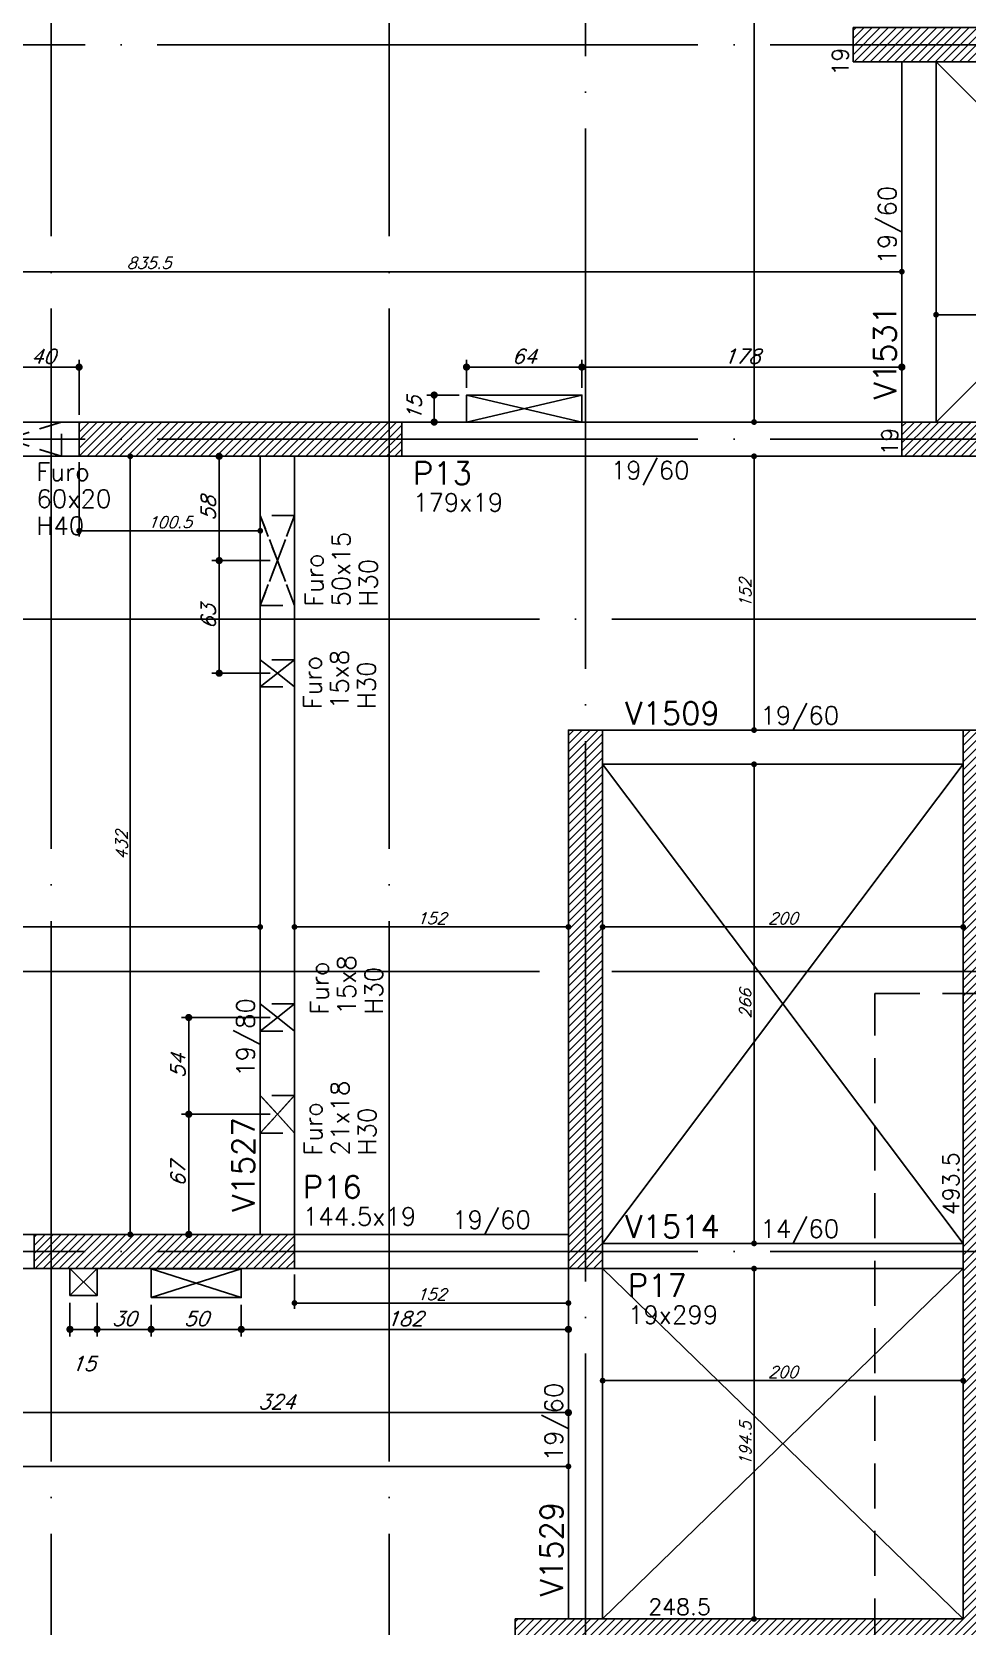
# Model space of a CAD drawing. Header units: millimetres. Extents: x -2368 to 4502, y -1988 to 2217.
# Drawn here: x -517 to 2, y -4 to 881 of the extents above; entities that cross this region are included whole.
import ezdxf
from ezdxf.enums import TextEntityAlignment as Align

# ---------------------------------------------------------------- set-up
doc = ezdxf.new("R2010")
doc.units = ezdxf.units.MM
doc.header["$LTSCALE"] = 50
for name, pattern in [('DASHED', [0.75, 0.5, -0.25]), ('EIXO', [6.8, 6, -0.4, 0, -0.4]), ('HIDDEN', [0.375, 0.25, -0.125])]:
    doc.linetypes.add(name, pattern=pattern)
for name, color, linetype in [('F-AUX-RED', 1, 'Continuous'), ('F-COTAS', 106, 'Continuous'), ('F-COTAS-FUROS', 50, 'Continuous'), ('F-COTAS-FUROS VIGA', 50, 'Continuous'), ('F-EIXO', 12, 'EIXO'), ('F-FURO-PAREDE', 2, 'HIDDEN'), ('F-FURO-PAREDE-TEXTOS', 2, 'Continuous'), ('F-PILARES-DIM', 172, 'Continuous'), ('F-PILARES-HACH', 174, 'Continuous'), ('F-PILARES-NOME', 170, 'Continuous'), ('F-PILARES-S', 170, 'Continuous'), ('F-TEXTO', 6, 'Continuous'), ('F-VIGAS', 3, 'Continuous'), ('F-VIGAS-DIM', 2, 'Continuous'), ('F-VIGAS-NOME', 4, 'Continuous'), ('F-VÃO', 1, 'Continuous')]:
    doc.layers.add(name, color=color, linetype=linetype)
doc.styles.add('CP-TEXT-INCL', font='romans.shx', dxfattribs={"oblique": 20})
doc.styles.add('MCP', font='romans.shx')
doc.styles.add('ROMANS', font='romans.shx')
doc.dimstyles.new('CP-COTAS-50', dxfattribs={"dimscale": 0.64, "dimtxt": 10, "dimasz": 5, "dimexe": 5, "dimexo": 5, "dimgap": 2.5, "dimtad": 1, "dimdec": 1, "dimdsep": 46, "dimtxsty": 'CP-TEXT-INCL', "dimblk1": 'DOT', "dimblk2": 'DOT', "dimsah": 1, "dimcen": 9, "dimclrd": 256, "dimclre": 256, "dimclrt": 256, "dimadec": 0, "dimazin": 0, "dimtfac": 1, "dimtdec": 1, "dimtmove": 2, "dimatfit": 3, "dimldrblk": 'DOT', "dimfxl": 0, "dimtolj": 1, "dimarcsym": 0})
doc.dimstyles.new('CP-COTAS-50-FUROS', dxfattribs={"dimscale": 0.8, "dimtxt": 10, "dimasz": 5, "dimexe": 5, "dimexo": 5, "dimgap": 2.5, "dimtad": 1, "dimdec": 0, "dimdsep": 46, "dimtxsty": 'CP-TEXT-INCL', "dimblk1": 'DOT', "dimblk2": 'DOT', "dimsah": 1, "dimcen": 9, "dimclrd": 256, "dimclre": 256, "dimclrt": 256, "dimadec": 0, "dimazin": 0, "dimtfac": 1, "dimtdec": 0, "dimtmove": 2, "dimatfit": 3, "dimldrblk": 'DOT', "dimfxl": 0, "dimtolj": 1, "dimarcsym": 0})

# ---------------------------------------------------------------- blocks, each defined once
blk = doc.blocks.new('*U13')
at = {"layer": 'F-EIXO'}
blk.add_line((0, 0), (4857.5, 0), dxfattribs=at)
at = {"layer": 'F-TEXTO', "style": 'ROMANS'}
blk.add_attdef('EIXO', text='', height=17.5, dxfattribs=at).set_placement((-28.21, 0), align=Align.MIDDLE_CENTER)
blk = doc.blocks.new('*U14')
at = {"layer": 'F-EIXO'}
blk.add_line((0, 0), (4945.5, 0), dxfattribs=at)
at = {"layer": 'F-TEXTO', "style": 'ROMANS'}
blk.add_attdef('EIXO', text='', height=17.5, dxfattribs=at).set_placement((-28.21, 0), align=Align.MIDDLE_CENTER)
blk = doc.blocks.new('*U172')
at = {"layer": 'F-EIXO'}
blk.add_line((0, 0), (0, -2778.75), dxfattribs=at)
at = {"layer": 'F-TEXTO', "style": 'ROMANS'}
blk.add_attdef('EIXO', text='', height=17.5, rotation=360, dxfattribs=at).set_placement((0, 28.21), align=Align.MIDDLE_CENTER)
blk = doc.blocks.new('*U173')
at = {"layer": 'F-EIXO'}
blk.add_line((0, 0), (0, -2878.75), dxfattribs=at)
at = {"layer": 'F-TEXTO', "style": 'ROMANS'}
blk.add_attdef('EIXO', text='', height=17.5, rotation=360, dxfattribs=at).set_placement((0, 28.21), align=Align.MIDDLE_CENTER)
blk = doc.blocks.new('_DOT')
at = {"color": 0, "linetype": 'ByBlock'}
blk.add_line((-0.5, 0), (-1, 0), dxfattribs=at)
at = {"color": 0, "linetype": 'ByBlock', "const_width": 0.5}
blk.add_lwpolyline([(-0.25, 0, 1), (0.25, 0, 1)], format="xyb", close=True, dxfattribs=at)
blk = doc.blocks.new('*D82')
at = {"layer": 'DEFPOINTS', "color": 0, "transparency": 16777216}
for p in [(-1063, 84.69), (-219, 84.69), (-219, 84.69)]:
    blk.add_point(p, dxfattribs=at)
at = {"layer": 'F-COTAS', "lineweight": -2, "transparency": 16777216}
blk.add_line((-1059.8, 84.69), (-222.2, 84.69), dxfattribs=at)
at = {"layer": 'F-COTAS', "lineweight": -2, "transparency": 16777216, "xscale": 3.2, "yscale": 3.2, "zscale": 3.2, "rotation": 180}
blk.add_blockref('_DOT', (-1063, 84.69), dxfattribs=at)
at = {"layer": 'F-COTAS', "lineweight": -2, "transparency": 16777216, "xscale": 3.2, "yscale": 3.2, "zscale": 3.2}
blk.add_blockref('_DOT', (-219, 84.69), dxfattribs=at)
at = {"layer": 'F-COTAS', "transparency": 16777216, "insert": (-641, 89.49), "char_height": 6.4, "attachment_point": 5, "style": 'CP-TEXT-INCL'}
blk.add_mtext('\\A1;844', dxfattribs=at)
blk = doc.blocks.new('*D83')
at = {"layer": 'DEFPOINTS', "color": 0, "transparency": 16777216}
for p in [(-200, 132.32), (0, 132.32), (0, 132.32)]:
    blk.add_point(p, dxfattribs=at)
at = {"layer": 'F-COTAS', "lineweight": -2, "transparency": 16777216}
blk.add_line((-196.8, 132.32), (-3.2, 132.32), dxfattribs=at)
at = {"layer": 'F-COTAS', "lineweight": -2, "transparency": 16777216, "xscale": 3.2, "yscale": 3.2, "zscale": 3.2, "rotation": 180}
blk.add_blockref('_DOT', (-200, 132.32), dxfattribs=at)
at = {"layer": 'F-COTAS', "lineweight": -2, "transparency": 16777216, "xscale": 3.2, "yscale": 3.2, "zscale": 3.2}
blk.add_blockref('_DOT', (0, 132.32), dxfattribs=at)
at = {"layer": 'F-COTAS', "transparency": 16777216, "insert": (-100, 137.12), "char_height": 6.4, "attachment_point": 5, "style": 'CP-TEXT-INCL'}
blk.add_mtext('\\A1;200', dxfattribs=at)
blk = doc.blocks.new('*D91')
at = {"layer": 'DEFPOINTS', "color": 0, "transparency": 16777216}
for p in [(-830.5, 384.19), (-390, 384.19), (-390, 384.19)]:
    blk.add_point(p, dxfattribs=at)
at = {"layer": 'F-COTAS', "lineweight": -2, "transparency": 16777216}
blk.add_line((-827.3, 384.19), (-393.2, 384.19), dxfattribs=at)
at = {"layer": 'F-COTAS', "lineweight": -2, "transparency": 16777216, "xscale": 3.2, "yscale": 3.2, "zscale": 3.2, "rotation": 180}
blk.add_blockref('_DOT', (-830.5, 384.19), dxfattribs=at)
at = {"layer": 'F-COTAS', "lineweight": -2, "transparency": 16777216, "xscale": 3.2, "yscale": 3.2, "zscale": 3.2}
blk.add_blockref('_DOT', (-390, 384.19), dxfattribs=at)
at = {"layer": 'F-COTAS', "transparency": 16777216, "insert": (-610.25, 388.99), "char_height": 6.4, "attachment_point": 5, "style": 'CP-TEXT-INCL'}
blk.add_mtext('\\A1;440.5', dxfattribs=at)
blk = doc.blocks.new('*D92')
at = {"layer": 'DEFPOINTS', "color": 0, "transparency": 16777216}
for p in [(-371, 384.19), (-219, 384.19), (-219, 384.19)]:
    blk.add_point(p, dxfattribs=at)
at = {"layer": 'F-COTAS', "lineweight": -2, "transparency": 16777216}
blk.add_line((-367.8, 384.19), (-222.2, 384.19), dxfattribs=at)
at = {"layer": 'F-COTAS', "lineweight": -2, "transparency": 16777216, "xscale": 3.2, "yscale": 3.2, "zscale": 3.2, "rotation": 180}
blk.add_blockref('_DOT', (-371, 384.19), dxfattribs=at)
at = {"layer": 'F-COTAS', "lineweight": -2, "transparency": 16777216, "xscale": 3.2, "yscale": 3.2, "zscale": 3.2}
blk.add_blockref('_DOT', (-219, 384.19), dxfattribs=at)
at = {"layer": 'F-COTAS', "transparency": 16777216, "insert": (-295, 388.99), "char_height": 6.4, "attachment_point": 5, "style": 'CP-TEXT-INCL'}
blk.add_mtext('\\A1;152', dxfattribs=at)
blk = doc.blocks.new('*D93')
at = {"layer": 'DEFPOINTS', "color": 0, "transparency": 16777216}
for p in [(-200, 384.19), (0, 384.19), (0, 384.19)]:
    blk.add_point(p, dxfattribs=at)
at = {"layer": 'F-COTAS', "lineweight": -2, "transparency": 16777216}
blk.add_line((-196.8, 384.19), (-3.2, 384.19), dxfattribs=at)
at = {"layer": 'F-COTAS', "lineweight": -2, "transparency": 16777216, "xscale": 3.2, "yscale": 3.2, "zscale": 3.2, "rotation": 180}
blk.add_blockref('_DOT', (-200, 384.19), dxfattribs=at)
at = {"layer": 'F-COTAS', "lineweight": -2, "transparency": 16777216, "xscale": 3.2, "yscale": 3.2, "zscale": 3.2}
blk.add_blockref('_DOT', (0, 384.19), dxfattribs=at)
at = {"layer": 'F-COTAS', "transparency": 16777216, "insert": (-100, 388.99), "char_height": 6.4, "attachment_point": 5, "style": 'CP-TEXT-INCL'}
blk.add_mtext('\\A1;200', dxfattribs=at)
blk = doc.blocks.new('*D104')
at = {"layer": 'DEFPOINTS', "color": 0, "transparency": 16777216}
for p in [(-869.5, 747.99), (-34, 747.99), (-34, 747.99)]:
    blk.add_point(p, dxfattribs=at)
at = {"layer": 'F-COTAS', "lineweight": -2, "transparency": 16777216}
blk.add_line((-866.3, 747.99), (-37.2, 747.99), dxfattribs=at)
at = {"layer": 'F-COTAS', "lineweight": -2, "transparency": 16777216, "xscale": 3.2, "yscale": 3.2, "zscale": 3.2, "rotation": 180}
blk.add_blockref('_DOT', (-869.5, 747.99), dxfattribs=at)
at = {"layer": 'F-COTAS', "lineweight": -2, "transparency": 16777216, "xscale": 3.2, "yscale": 3.2, "zscale": 3.2}
blk.add_blockref('_DOT', (-34, 747.99), dxfattribs=at)
at = {"layer": 'F-COTAS', "transparency": 16777216, "insert": (-451.75, 752.79), "char_height": 6.4, "attachment_point": 5, "style": 'CP-TEXT-INCL'}
blk.add_mtext('\\A1;835.5', dxfattribs=at)
blk = doc.blocks.new('*D105')
at = {"layer": 'DEFPOINTS', "color": 0, "transparency": 16777216}
for p in [(-15, 724.11), (185, 724.11), (185, 724.11)]:
    blk.add_point(p, dxfattribs=at)
at = {"layer": 'F-COTAS', "lineweight": -2, "transparency": 16777216}
blk.add_line((-11.8, 724.11), (181.8, 724.11), dxfattribs=at)
at = {"layer": 'F-COTAS', "lineweight": -2, "transparency": 16777216, "xscale": 3.2, "yscale": 3.2, "zscale": 3.2, "rotation": 180}
blk.add_blockref('_DOT', (-15, 724.11), dxfattribs=at)
at = {"layer": 'F-COTAS', "lineweight": -2, "transparency": 16777216, "xscale": 3.2, "yscale": 3.2, "zscale": 3.2}
blk.add_blockref('_DOT', (185, 724.11), dxfattribs=at)
at = {"layer": 'F-COTAS', "transparency": 16777216, "insert": (85, 728.91), "char_height": 6.4, "attachment_point": 5, "style": 'CP-TEXT-INCL'}
blk.add_mtext('\\A1;200', dxfattribs=at)
blk = doc.blocks.new('*D121')
at = {"layer": 'DEFPOINTS', "color": 0, "transparency": 16777216}
for p in [(-462.12, 645.5), (-462.12, 213.5), (-462.12, 213.5)]:
    blk.add_point(p, dxfattribs=at)
at = {"layer": 'F-COTAS', "lineweight": -2, "transparency": 16777216}
blk.add_line((-462.12, 642.3), (-462.12, 216.7), dxfattribs=at)
at = {"layer": 'F-COTAS', "lineweight": -2, "transparency": 16777216, "xscale": 3.2, "yscale": 3.2, "zscale": 3.2}
for p, rotation in [((-462.12, 645.5), 90), ((-462.12, 213.5), 270)]:
    blk.add_blockref('_DOT', p, dxfattribs=dict(at, rotation=rotation))
at = {"layer": 'F-COTAS', "transparency": 16777216, "insert": (-466.92, 429.5), "char_height": 6.4, "attachment_point": 5, "rotation": 90, "style": 'CP-TEXT-INCL'}
blk.add_mtext('\\A1;432', dxfattribs=at)
blk = doc.blocks.new('*D36')
at = {"layer": 'DEFPOINTS', "color": 0, "transparency": 16777216}
for p in [(-115.99, 1334), (-115.99, 664.5), (-115.99, 664.5)]:
    blk.add_point(p, dxfattribs=at)
at = {"layer": 'F-COTAS', "lineweight": -2, "transparency": 16777216}
blk.add_line((-115.99, 1330.8), (-115.99, 667.7), dxfattribs=at)
at = {"layer": 'F-COTAS', "lineweight": -2, "transparency": 16777216, "xscale": 3.2, "yscale": 3.2, "zscale": 3.2}
for p, rotation in [((-115.99, 1334), 90), ((-115.99, 664.5), 270)]:
    blk.add_blockref('_DOT', p, dxfattribs=dict(at, rotation=rotation))
at = {"layer": 'F-COTAS', "transparency": 16777216, "insert": (-120.79, 999.25), "char_height": 6.4, "attachment_point": 5, "rotation": 90, "style": 'CP-TEXT-INCL'}
blk.add_mtext('\\A1;669.5', dxfattribs=at)
blk = doc.blocks.new('*D37')
at = {"layer": 'DEFPOINTS', "color": 0, "transparency": 16777216}
for p in [(-115.99, 645.5), (-115.99, 493.5), (-115.99, 493.5)]:
    blk.add_point(p, dxfattribs=at)
at = {"layer": 'F-COTAS', "lineweight": -2, "transparency": 16777216}
blk.add_line((-115.99, 642.3), (-115.99, 496.7), dxfattribs=at)
at = {"layer": 'F-COTAS', "lineweight": -2, "transparency": 16777216, "xscale": 3.2, "yscale": 3.2, "zscale": 3.2}
for p, rotation in [((-115.99, 645.5), 90), ((-115.99, 493.5), 270)]:
    blk.add_blockref('_DOT', p, dxfattribs=dict(at, rotation=rotation))
at = {"layer": 'F-COTAS', "transparency": 16777216, "insert": (-120.79, 569.5), "char_height": 6.4, "attachment_point": 5, "rotation": 90, "style": 'CP-TEXT-INCL'}
blk.add_mtext('\\A1;152', dxfattribs=at)
blk = doc.blocks.new('*D38')
at = {"layer": 'DEFPOINTS', "color": 0, "transparency": 16777216}
for p in [(-115.99, 474.5), (-115.99, 208.5), (-115.99, 208.5)]:
    blk.add_point(p, dxfattribs=at)
at = {"layer": 'F-COTAS', "lineweight": -2, "transparency": 16777216}
blk.add_line((-115.99, 471.3), (-115.99, 211.7), dxfattribs=at)
at = {"layer": 'F-COTAS', "lineweight": -2, "transparency": 16777216, "xscale": 3.2, "yscale": 3.2, "zscale": 3.2}
for p, rotation in [((-115.99, 474.5), 90), ((-115.99, 208.5), 270)]:
    blk.add_blockref('_DOT', p, dxfattribs=dict(at, rotation=rotation))
at = {"layer": 'F-COTAS', "transparency": 16777216, "insert": (-120.79, 341.5), "char_height": 6.4, "attachment_point": 5, "rotation": 90, "style": 'CP-TEXT-INCL'}
blk.add_mtext('\\A1;266', dxfattribs=at)
blk = doc.blocks.new('*D39')
at = {"layer": 'DEFPOINTS', "color": 0, "transparency": 16777216}
for p in [(-115.99, 194.5), (-115.99, 0), (-115.99, 0)]:
    blk.add_point(p, dxfattribs=at)
at = {"layer": 'F-COTAS', "lineweight": -2, "transparency": 16777216}
blk.add_line((-115.99, 191.3), (-115.99, 3.2), dxfattribs=at)
at = {"layer": 'F-COTAS', "lineweight": -2, "transparency": 16777216, "xscale": 3.2, "yscale": 3.2, "zscale": 3.2}
for p, rotation in [((-115.99, 194.5), 90), ((-115.99, 0), 270)]:
    blk.add_blockref('_DOT', p, dxfattribs=dict(at, rotation=rotation))
at = {"layer": 'F-COTAS', "transparency": 16777216, "insert": (-120.79, 97.25), "char_height": 6.4, "attachment_point": 5, "rotation": 90, "style": 'CP-TEXT-INCL'}
blk.add_mtext('\\A1;194.5', dxfattribs=at)
blk = doc.blocks.new('*D138')
at = {"layer": 'DEFPOINTS', "color": 0, "transparency": 16777216}
for p in [(-490.5, 645.5), (-390, 620.99), (-490.5, 604.13)]:
    blk.add_point(p, dxfattribs=at)
at = {"layer": 'F-COTAS', "lineweight": -2, "transparency": 16777216}
for p, q in [((-490.5, 642.3), (-490.5, 600.93)), ((-390, 617.79), (-390, 600.93)), ((-393.2, 604.13), (-487.3, 604.13))]:
    blk.add_line(p, q, dxfattribs=at)
at = {"layer": 'F-COTAS', "lineweight": -2, "transparency": 16777216, "xscale": 3.2, "yscale": 3.2, "zscale": 3.2, "rotation": 180}
blk.add_blockref('_DOT', (-490.5, 604.13), dxfattribs=at)
at = {"layer": 'F-COTAS', "lineweight": -2, "transparency": 16777216, "xscale": 3.2, "yscale": 3.2, "zscale": 3.2}
blk.add_blockref('_DOT', (-390, 604.13), dxfattribs=at)
at = {"layer": 'F-COTAS', "transparency": 16777216, "insert": (-440.25, 608.93), "char_height": 6.4, "attachment_point": 5, "style": 'CP-TEXT-INCL'}
blk.add_mtext('\\A1;100.5', dxfattribs=at)
blk = doc.blocks.new('*D167')
at = {"layer": 'DEFPOINTS', "color": 0, "transparency": 16777216}
for p in [(-371, 194.5), (-219, 180.58), (-219, 175.4)]:
    blk.add_point(p, dxfattribs=at)
at = {"layer": 'F-COTAS', "lineweight": -2, "transparency": 16777216}
for p, q in [((-371, 191.3), (-371, 172.2)), ((-219, 177.38), (-219, 172.2)), ((-367.8, 175.4), (-222.2, 175.4))]:
    blk.add_line(p, q, dxfattribs=at)
at = {"layer": 'F-COTAS', "lineweight": -2, "transparency": 16777216, "xscale": 3.2, "yscale": 3.2, "zscale": 3.2, "rotation": 180}
blk.add_blockref('_DOT', (-371, 175.4), dxfattribs=at)
at = {"layer": 'F-COTAS', "lineweight": -2, "transparency": 16777216, "xscale": 3.2, "yscale": 3.2, "zscale": 3.2}
blk.add_blockref('_DOT', (-219, 175.4), dxfattribs=at)
at = {"layer": 'F-COTAS', "transparency": 16777216, "insert": (-295, 180.2), "char_height": 6.4, "attachment_point": 5, "style": 'CP-TEXT-INCL'}
blk.add_mtext('\\A1;152', dxfattribs=at)
blk = doc.blocks.new('*U350')
at = {"layer": 'F-VÃO'}
for p, q in [((0, 0), (15, 15)), ((0, 15), (15, 0))]:
    blk.add_line(p, q, dxfattribs=at)
at = {"layer": 'F-VÃO', "color": 3}
blk.add_lwpolyline([(0, 0), (15, 0), (15, 15), (0, 15)], close=True, dxfattribs=at)
blk = doc.blocks.new('*U305')
at = {"layer": 'F-VÃO'}
for p, q in [((0, 0), (50, 16)), ((0, 16), (50, 0))]:
    blk.add_line(p, q, dxfattribs=at)
at = {"layer": 'F-VÃO', "color": 3}
blk.add_lwpolyline([(0, 0), (50, 0), (50, 16), (0, 16)], close=True, dxfattribs=at)
blk = doc.blocks.new('*U311')
at = {"layer": 'F-VÃO'}
for p, q in [((0, 0), (64, 15)), ((0, 15), (64, 0))]:
    blk.add_line(p, q, dxfattribs=at)
at = {"layer": 'F-VÃO', "color": 3}
blk.add_lwpolyline([(0, 0), (64, 0), (64, 15), (0, 15)], close=True, dxfattribs=at)
blk = doc.blocks.new('*D456')
at = {"layer": 'DEFPOINTS', "color": 0, "transparency": 16777216}
for p in [(-495.56, 179.5), (-480.56, 179.5), (-480.56, 160.79)]:
    blk.add_point(p, dxfattribs=at)
at = {"layer": 'F-COTAS-FUROS', "lineweight": -2, "transparency": 16777216}
for p, q in [((-495.56, 175.5), (-495.56, 156.79)), ((-480.56, 175.5), (-480.56, 156.79)), ((-491.56, 160.79), (-484.56, 160.79))]:
    blk.add_line(p, q, dxfattribs=at)
at = {"layer": 'F-COTAS-FUROS', "lineweight": -2, "transparency": 16777216, "xscale": 4, "yscale": 4, "zscale": 4, "rotation": 180}
blk.add_blockref('_DOT', (-495.56, 160.79), dxfattribs=at)
at = {"layer": 'F-COTAS-FUROS', "lineweight": -2, "transparency": 16777216, "xscale": 4, "yscale": 4, "zscale": 4}
blk.add_blockref('_DOT', (-480.56, 160.79), dxfattribs=at)
at = {"layer": 'F-COTAS-FUROS', "transparency": 16777216, "insert": (-488.06, 141.79), "char_height": 8, "attachment_point": 5, "style": 'CP-TEXT-INCL'}
blk.add_mtext('\\A1;15', dxfattribs=at)
blk = doc.blocks.new('*D457')
at = {"layer": 'DEFPOINTS', "color": 0, "transparency": 16777216}
for p in [(-480.56, 179.5), (-450.51, 178.45), (-450.51, 160.79)]:
    blk.add_point(p, dxfattribs=at)
at = {"layer": 'F-COTAS-FUROS', "lineweight": -2, "transparency": 16777216}
for p, q in [((-480.56, 175.5), (-480.56, 156.79)), ((-450.51, 174.45), (-450.51, 156.79)), ((-476.56, 160.79), (-454.51, 160.79))]:
    blk.add_line(p, q, dxfattribs=at)
at = {"layer": 'F-COTAS-FUROS', "lineweight": -2, "transparency": 16777216, "xscale": 4, "yscale": 4, "zscale": 4, "rotation": 180}
blk.add_blockref('_DOT', (-480.56, 160.79), dxfattribs=at)
at = {"layer": 'F-COTAS-FUROS', "lineweight": -2, "transparency": 16777216, "xscale": 4, "yscale": 4, "zscale": 4}
blk.add_blockref('_DOT', (-450.51, 160.79), dxfattribs=at)
at = {"layer": 'F-COTAS-FUROS', "transparency": 16777216, "insert": (-465.53, 166.79), "char_height": 8, "attachment_point": 5, "style": 'CP-TEXT-INCL'}
blk.add_mtext('\\A1;30', dxfattribs=at)
blk = doc.blocks.new('*D458')
at = {"layer": 'DEFPOINTS', "color": 0, "transparency": 16777216}
for p in [(-450.51, 178.45), (-400.51, 178.45), (-400.51, 160.79)]:
    blk.add_point(p, dxfattribs=at)
at = {"layer": 'F-COTAS-FUROS', "lineweight": -2, "transparency": 16777216}
for p, q in [((-450.51, 174.45), (-450.51, 156.79)), ((-400.51, 174.45), (-400.51, 156.79)), ((-446.51, 160.79), (-404.51, 160.79))]:
    blk.add_line(p, q, dxfattribs=at)
at = {"layer": 'F-COTAS-FUROS', "lineweight": -2, "transparency": 16777216, "xscale": 4, "yscale": 4, "zscale": 4, "rotation": 180}
blk.add_blockref('_DOT', (-450.51, 160.79), dxfattribs=at)
at = {"layer": 'F-COTAS-FUROS', "lineweight": -2, "transparency": 16777216, "xscale": 4, "yscale": 4, "zscale": 4}
blk.add_blockref('_DOT', (-400.51, 160.79), dxfattribs=at)
at = {"layer": 'F-COTAS-FUROS', "transparency": 16777216, "insert": (-425.51, 166.79), "char_height": 8, "attachment_point": 5, "style": 'CP-TEXT-INCL'}
blk.add_mtext('\\A1;50', dxfattribs=at)
blk = doc.blocks.new('*D459')
at = {"layer": 'DEFPOINTS', "color": 0, "transparency": 16777216}
for p in [(-400.51, 178.45), (-219, 162.67), (-219, 160.79)]:
    blk.add_point(p, dxfattribs=at)
at = {"layer": 'F-COTAS-FUROS', "lineweight": -2, "transparency": 16777216}
for p, q in [((-400.51, 174.45), (-400.51, 156.79)), ((-396.51, 160.79), (-223, 160.79)), ((-219, 158.67), (-219, 156.79))]:
    blk.add_line(p, q, dxfattribs=at)
at = {"layer": 'F-COTAS-FUROS', "lineweight": -2, "transparency": 16777216, "xscale": 4, "yscale": 4, "zscale": 4, "rotation": 180}
blk.add_blockref('_DOT', (-400.51, 160.79), dxfattribs=at)
at = {"layer": 'F-COTAS-FUROS', "lineweight": -2, "transparency": 16777216, "xscale": 4, "yscale": 4, "zscale": 4}
blk.add_blockref('_DOT', (-219, 160.79), dxfattribs=at)
at = {"layer": 'F-COTAS-FUROS', "transparency": 16777216, "insert": (-309.75, 166.79), "char_height": 8, "attachment_point": 5, "style": 'CP-TEXT-INCL'}
blk.add_mtext('\\A1;182', dxfattribs=at)
blk = doc.blocks.new('*D471')
at = {"layer": 'DEFPOINTS', "color": 0, "transparency": 16777216}
for p in [(-211.54, 695), (-275.54, 679.5), (-211.54, 679.5)]:
    blk.add_point(p, dxfattribs=at)
at = {"layer": 'F-COTAS-FUROS', "lineweight": -2, "transparency": 16777216}
for p, q in [((-275.54, 683.5), (-275.54, 699)), ((-271.54, 695), (-215.54, 695)), ((-211.54, 683.5), (-211.54, 699))]:
    blk.add_line(p, q, dxfattribs=at)
at = {"layer": 'F-COTAS-FUROS', "lineweight": -2, "transparency": 16777216, "xscale": 4, "yscale": 4, "zscale": 4, "rotation": 180}
blk.add_blockref('_DOT', (-275.54, 695), dxfattribs=at)
at = {"layer": 'F-COTAS-FUROS', "lineweight": -2, "transparency": 16777216, "xscale": 4, "yscale": 4, "zscale": 4}
blk.add_blockref('_DOT', (-211.54, 695), dxfattribs=at)
at = {"layer": 'F-COTAS-FUROS', "transparency": 16777216, "insert": (-243.54, 701), "char_height": 8, "attachment_point": 5, "style": 'CP-TEXT-INCL'}
blk.add_mtext('\\A1;64', dxfattribs=at)
blk = doc.blocks.new('*D472')
at = {"layer": 'DEFPOINTS', "color": 0, "transparency": 16777216}
for p in [(-34, 695), (-211.54, 679.5), (-34, 676.62)]:
    blk.add_point(p, dxfattribs=at)
at = {"layer": 'F-COTAS-FUROS', "lineweight": -2, "transparency": 16777216}
for p, q in [((-211.54, 683.5), (-211.54, 699)), ((-207.54, 695), (-38, 695)), ((-34, 680.62), (-34, 699))]:
    blk.add_line(p, q, dxfattribs=at)
at = {"layer": 'F-COTAS-FUROS', "lineweight": -2, "transparency": 16777216, "xscale": 4, "yscale": 4, "zscale": 4, "rotation": 180}
blk.add_blockref('_DOT', (-211.54, 695), dxfattribs=at)
at = {"layer": 'F-COTAS-FUROS', "lineweight": -2, "transparency": 16777216, "xscale": 4, "yscale": 4, "zscale": 4}
blk.add_blockref('_DOT', (-34, 695), dxfattribs=at)
at = {"layer": 'F-COTAS-FUROS', "transparency": 16777216, "insert": (-122.77, 701), "char_height": 8, "attachment_point": 5, "style": 'CP-TEXT-INCL'}
blk.add_mtext('\\A1;178', dxfattribs=at)
blk = doc.blocks.new('*D473')
at = {"layer": 'DEFPOINTS', "color": 0, "transparency": 16777216}
for p in [(-293.48, 679.5), (-275.54, 679.5), (-281.84, 664.5)]:
    blk.add_point(p, dxfattribs=at)
at = {"layer": 'F-COTAS-FUROS', "lineweight": -2, "transparency": 16777216}
for p, q in [((-279.54, 679.5), (-297.48, 679.5)), ((-293.48, 668.5), (-293.48, 675.5)), ((-285.84, 664.5), (-297.48, 664.5))]:
    blk.add_line(p, q, dxfattribs=at)
at = {"layer": 'F-COTAS-FUROS', "lineweight": -2, "transparency": 16777216, "xscale": 4, "yscale": 4, "zscale": 4}
for p, rotation in [((-293.48, 679.5), 90), ((-293.48, 664.5), 270)]:
    blk.add_blockref('_DOT', p, dxfattribs=dict(at, rotation=rotation))
at = {"layer": 'F-COTAS-FUROS', "transparency": 16777216, "insert": (-304.48, 672), "char_height": 8, "attachment_point": 5, "rotation": 90, "style": 'CP-TEXT-INCL'}
blk.add_mtext('\\A1;15', dxfattribs=at)
blk = doc.blocks.new('*D497')
at = {"layer": 'DEFPOINTS', "color": 0, "linetype": 'Continuous', "transparency": 16777216}
for p in [(-490.5, 695), (-490.5, 664.5), (-530.35, 655)]:
    blk.add_point(p, dxfattribs=at)
at = {"layer": 'F-COTAS-FUROS VIGA', "linetype": 'Continuous', "lineweight": -2, "transparency": 16777216}
for p, q in [((-530.35, 659), (-530.35, 699)), ((-526.35, 695), (-494.5, 695)), ((-490.5, 668.5), (-490.5, 699))]:
    blk.add_line(p, q, dxfattribs=at)
at = {"layer": 'F-COTAS-FUROS VIGA', "linetype": 'Continuous', "lineweight": -2, "transparency": 16777216, "xscale": 4, "yscale": 4, "zscale": 4, "rotation": 180}
blk.add_blockref('_DOT', (-530.35, 695), dxfattribs=at)
at = {"layer": 'F-COTAS-FUROS VIGA', "linetype": 'Continuous', "lineweight": -2, "transparency": 16777216, "xscale": 4, "yscale": 4, "zscale": 4}
blk.add_blockref('_DOT', (-490.5, 695), dxfattribs=at)
at = {"layer": 'F-COTAS-FUROS VIGA', "linetype": 'Continuous', "transparency": 16777216, "insert": (-510.43, 701), "char_height": 8, "attachment_point": 5, "style": 'CP-TEXT-INCL'}
blk.add_mtext('\\A1;40', dxfattribs=at)
blk = doc.blocks.new('*D498')
at = {"layer": 'DEFPOINTS', "color": 0, "linetype": 'Continuous', "transparency": 16777216}
for p in [(-401, 645.5), (-412.77, 587.62), (-380.5, 587.62)]:
    blk.add_point(p, dxfattribs=at)
at = {"layer": 'F-COTAS-FUROS VIGA', "linetype": 'Continuous', "lineweight": -2, "transparency": 16777216}
for p, q in [((-405, 645.5), (-416.77, 645.5)), ((-412.77, 641.5), (-412.77, 591.62)), ((-384.5, 587.62), (-416.77, 587.62))]:
    blk.add_line(p, q, dxfattribs=at)
at = {"layer": 'F-COTAS-FUROS VIGA', "linetype": 'Continuous', "lineweight": -2, "transparency": 16777216, "xscale": 4, "yscale": 4, "zscale": 4}
for p, rotation in [((-412.77, 645.5), 90), ((-412.77, 587.62), 270)]:
    blk.add_blockref('_DOT', p, dxfattribs=dict(at, rotation=rotation))
at = {"layer": 'F-COTAS-FUROS VIGA', "linetype": 'Continuous', "transparency": 16777216, "insert": (-418.77, 616.56), "char_height": 8, "attachment_point": 5, "rotation": 90, "style": 'CP-TEXT-INCL'}
blk.add_mtext('\\A1;58', dxfattribs=at)
blk = doc.blocks.new('*D499')
at = {"layer": 'DEFPOINTS', "color": 0, "linetype": 'Continuous', "transparency": 16777216}
for p in [(-412.77, 587.62), (-380.5, 587.62), (-380.5, 525.08)]:
    blk.add_point(p, dxfattribs=at)
at = {"layer": 'F-COTAS-FUROS VIGA', "linetype": 'Continuous', "lineweight": -2, "transparency": 16777216}
for p, q in [((-384.5, 587.62), (-416.77, 587.62)), ((-412.77, 529.08), (-412.77, 583.62)), ((-384.5, 525.08), (-416.77, 525.08))]:
    blk.add_line(p, q, dxfattribs=at)
at = {"layer": 'F-COTAS-FUROS VIGA', "linetype": 'Continuous', "lineweight": -2, "transparency": 16777216, "xscale": 4, "yscale": 4, "zscale": 4}
for p, rotation in [((-412.77, 587.62), 90), ((-412.77, 525.08), 270)]:
    blk.add_blockref('_DOT', p, dxfattribs=dict(at, rotation=rotation))
at = {"layer": 'F-COTAS-FUROS VIGA', "linetype": 'Continuous', "transparency": 16777216, "insert": (-418.77, 556.35), "char_height": 8, "attachment_point": 5, "rotation": 90, "style": 'CP-TEXT-INCL'}
blk.add_mtext('\\A1;63', dxfattribs=at)
blk = doc.blocks.new('*D504')
at = {"layer": 'DEFPOINTS', "color": 0, "linetype": 'Continuous', "transparency": 16777216}
for p in [(-542.83, 204), (-219, 137.34), (-542.83, 114.55)]:
    blk.add_point(p, dxfattribs=at)
at = {"layer": 'F-COTAS-FUROS VIGA', "linetype": 'Continuous', "lineweight": -2, "transparency": 16777216}
for p, q in [((-542.83, 200), (-542.83, 110.55)), ((-219, 133.34), (-219, 110.55)), ((-223, 114.55), (-538.83, 114.55))]:
    blk.add_line(p, q, dxfattribs=at)
at = {"layer": 'F-COTAS-FUROS VIGA', "linetype": 'Continuous', "lineweight": -2, "transparency": 16777216, "xscale": 4, "yscale": 4, "zscale": 4, "rotation": 180}
blk.add_blockref('_DOT', (-542.83, 114.55), dxfattribs=at)
at = {"layer": 'F-COTAS-FUROS VIGA', "linetype": 'Continuous', "lineweight": -2, "transparency": 16777216, "xscale": 4, "yscale": 4, "zscale": 4}
blk.add_blockref('_DOT', (-219, 114.55), dxfattribs=at)
at = {"layer": 'F-COTAS-FUROS VIGA', "linetype": 'Continuous', "transparency": 16777216, "insert": (-380.92, 120.55), "char_height": 8, "attachment_point": 5, "style": 'CP-TEXT-INCL'}
blk.add_mtext('\\A1;324', dxfattribs=at)
blk = doc.blocks.new('*D507')
at = {"layer": 'DEFPOINTS', "color": 0, "linetype": 'Continuous', "transparency": 16777216}
for p in [(-380.5, 280.21), (-429.66, 213.5), (-422.56, 213.5)]:
    blk.add_point(p, dxfattribs=at)
at = {"layer": 'F-COTAS-FUROS VIGA', "linetype": 'Continuous', "lineweight": -2, "transparency": 16777216}
for p, q in [((-384.5, 280.21), (-433.66, 280.21)), ((-429.66, 276.21), (-429.66, 217.5)), ((-426.56, 213.5), (-433.66, 213.5))]:
    blk.add_line(p, q, dxfattribs=at)
at = {"layer": 'F-COTAS-FUROS VIGA', "linetype": 'Continuous', "lineweight": -2, "transparency": 16777216, "xscale": 4, "yscale": 4, "zscale": 4}
for p, rotation in [((-429.66, 280.21), 90), ((-429.66, 213.5), 270)]:
    blk.add_blockref('_DOT', p, dxfattribs=dict(at, rotation=rotation))
at = {"layer": 'F-COTAS-FUROS VIGA', "linetype": 'Continuous', "transparency": 16777216, "insert": (-435.66, 246.86), "char_height": 8, "attachment_point": 5, "rotation": 90, "style": 'CP-TEXT-INCL'}
blk.add_mtext('\\A1;67', dxfattribs=at)
blk = doc.blocks.new('*D508')
at = {"layer": 'DEFPOINTS', "color": 0, "linetype": 'Continuous', "transparency": 16777216}
for p in [(-429.66, 333.92), (-380.5, 333.92), (-380.5, 280.21)]:
    blk.add_point(p, dxfattribs=at)
at = {"layer": 'F-COTAS-FUROS VIGA', "linetype": 'Continuous', "lineweight": -2, "transparency": 16777216}
for p, q in [((-384.5, 333.92), (-433.66, 333.92)), ((-429.66, 284.21), (-429.66, 329.92)), ((-384.5, 280.21), (-433.66, 280.21))]:
    blk.add_line(p, q, dxfattribs=at)
at = {"layer": 'F-COTAS-FUROS VIGA', "linetype": 'Continuous', "lineweight": -2, "transparency": 16777216, "xscale": 4, "yscale": 4, "zscale": 4}
for p, rotation in [((-429.66, 333.92), 90), ((-429.66, 280.21), 270)]:
    blk.add_blockref('_DOT', p, dxfattribs=dict(at, rotation=rotation))
at = {"layer": 'F-COTAS-FUROS VIGA', "linetype": 'Continuous', "transparency": 16777216, "insert": (-435.66, 307.07), "char_height": 8, "attachment_point": 5, "rotation": 90, "style": 'CP-TEXT-INCL'}
blk.add_mtext('\\A1;54', dxfattribs=at)

msp = doc.modelspace()

# ---------------------------------------------------------------- hatches: boundary and pattern name
at = {"layer": 'F-PILARES-HACH', "linetype": 'Continuous'}
h = msp.add_hatch(dxfattribs=at)
h.set_pattern_fill('ANSI31', color=256, style=0)
h.paths.add_polyline_path([(204, 645.5), (204, 883.5), (-61, 883.5), (-61, 864.5), (185, 864.5), (185, 664.5), (-34, 664.5), (-34, 645.5)], flags=16)
h = msp.add_hatch(dxfattribs=at)
h.set_pattern_fill('ANSI31', color=256, style=0)
h.paths.add_polyline_path([(-490.5, 645.5), (-311.5, 645.5), (-311.5, 664.5), (-490.5, 664.5)], flags=16)
h = msp.add_hatch(dxfattribs=at)
h.set_pattern_fill('ANSI31', color=256, style=0)
h.paths.add_polyline_path([(19, -24), (19, 493.5), (0, 493.5), (0, 0), (-248.5, 0), (-248.5, -24)], flags=16)
h = msp.add_hatch(dxfattribs=at)
h.set_pattern_fill('ANSI31', color=256, style=0)
h.paths.add_polyline_path([(-219, 194.5), (-200, 194.5), (-200, 493.5), (-219, 493.5)], flags=16)
h = msp.add_hatch(dxfattribs=at)
h.set_pattern_fill('ANSI31', color=256, style=0)
h.paths.add_polyline_path([(-515.5, 194.5), (-371, 194.5), (-371, 213.5), (-515.5, 213.5)], flags=16)

# ---------------------------------------------------------------- linework, layer by layer
at = {"layer": 'F-AUX-RED', "color": 4, "linetype": 'DASHED'}
msp.add_lwpolyline([(-48.96, 347.18), (677.22, 347.18), (677.22, -51.11), (-48.96, -51.11)], close=True, dxfattribs=at)
at = {"layer": 'F-FURO-PAREDE'}
for points in [[(-530.35, 655), (-560.35, 645.5), (-500.35, 645.5), (-530.35, 655), (-500.35, 645.5), (-500.35, 664.5), (-530.35, 655), (-500.35, 664.5), (-560.35, 664.5), (-530.35, 655), (-560.35, 664.5), (-560.35, 645.5), (-530.35, 655)], [(-380.5, 587.62), (-371, 562.62), (-371, 612.62), (-380.5, 587.62), (-371, 612.62), (-390, 612.62), (-380.5, 587.62), (-390, 612.62), (-390, 562.62), (-380.5, 587.62), (-390, 562.62), (-371, 562.62), (-380.5, 587.62)], [(-380.5, 525.08), (-371, 517.58), (-371, 532.58), (-380.5, 525.08), (-371, 532.58), (-390, 532.58), (-380.5, 525.08), (-390, 532.58), (-390, 517.58), (-380.5, 525.08), (-390, 517.58), (-371, 517.58), (-380.5, 525.08)], [(-380.5, 333.92), (-371, 326.42), (-371, 341.42), (-380.5, 333.92), (-371, 341.42), (-390, 341.42), (-380.5, 333.92), (-390, 341.42), (-390, 326.42), (-380.5, 333.92), (-390, 326.42), (-371, 326.42), (-380.5, 333.92)], [(-380.5, 280.21), (-371, 269.71), (-371, 290.71), (-380.5, 280.21), (-371, 290.71), (-390, 290.71), (-380.5, 280.21), (-390, 290.71), (-390, 269.71), (-380.5, 280.21), (-390, 269.71), (-371, 269.71), (-380.5, 280.21)]]:
    msp.add_lwpolyline(points, dxfattribs=at)
at = {"layer": 'F-PILARES-S', "linetype": 'Continuous'}
for points in [[(204, 645.5), (204, 883.5), (-61, 883.5), (-61, 864.5), (185, 864.5), (185, 664.5), (-34, 664.5), (-34, 645.5), (204, 645.5)], [(-490.5, 645.5), (-311.5, 645.5), (-311.5, 664.5), (-490.5, 664.5), (-490.5, 645.5)], [(19, -24), (19, 493.5), (0, 493.5), (0, 0), (-248.5, 0), (-248.5, -24), (19, -24)], [(-219, 194.5), (-200, 194.5), (-200, 493.5), (-219, 493.5), (-219, 194.5)], [(-515.5, 194.5), (-371, 194.5), (-371, 213.5), (-515.5, 213.5), (-515.5, 194.5)]]:
    msp.add_lwpolyline(points, dxfattribs=at)
at = {"layer": 'F-VIGAS'}
for points in [[(-34, 864.5), (-34, 664.5)], [(-15, 664.5), (-15, 864.5)], [(-490.5, 664.5), (-830.5, 664.5)], [(-34, 664.5), (-311.5, 664.5)], [(-830.5, 645.5), (-490.5, 645.5)], [(-390, 645.5), (-390, 213.5)], [(-371, 213.5), (-371, 645.5)], [(-311.5, 645.5), (-34, 645.5)], [(0, 493.5), (-200, 493.5)], [(-200, 474.5), (0, 474.5)], [(-515.5, 213.5), (-830.5, 213.5)], [(-219, 213.5), (-371, 213.5)], [(0, 208.5), (-200, 208.5)], [(-840, 194.5), (-515.5, 194.5)], [(-371, 194.5), (-219, 194.5)], [(-219, 194.5), (-219, 0)], [(-200, 0), (-200, 194.5)], [(-200, 194.5), (0, 194.5)]]:
    msp.add_lwpolyline(points, dxfattribs=at)
at = {"layer": 'F-VÃO'}
for p, q in [((-15, 664.5), (185, 864.5)), ((-15, 864.5), (185, 664.5)), ((-200, 208.5), (0, 474.5)), ((-200, 474.5), (0, 208.5)), ((-200, 0), (0, 194.5)), ((-200, 194.5), (0, 0))]:
    msp.add_line(p, q, dxfattribs=at)

# ---------------------------------------------------------------- block references
at = {"layer": 'F-EIXO', "linetype": 'Continuous'}
for name, p in [('*U173', (-209.5, 1847.82)), ('*U172', (-506, 1747.82)), ('*U172', (-318.5, 1747.82)), ('*U13', (-1807.52, 874)), ('*U13', (-1807.52, 655)), ('*U14', (-1895.47, 555)), ('*U14', (-1895.47, 359.5)), ('*U13', (-1807.52, 204))]:
    msp.add_blockref(name, p, dxfattribs=at)
at = {"layer": 'F-VÃO'}
for name, p in [('*U311', (-275.54, 664.5)), ('*U350', (-495.56, 179.5)), ('*U305', (-450.51, 178.45))]:
    msp.add_blockref(name, p, dxfattribs=at)

# ---------------------------------------------------------------- texts
at = {"layer": 'F-FURO-PAREDE-TEXTOS', "linetype": 'Continuous', "style": 'MCP'}
for s, p in [('Furo', (-514.18, 631.96)), ('60x20', (-514.18, 616.96)), ('H40', (-514.18, 601.96))]:
    msp.add_text(s, height=10, dxfattribs=at).set_placement(p)
for s, p in [('50x15', (-340.01, 561.98)), ('Furo', (-355.01, 561.98)), ('H30', (-325.01, 561.98)), ('Furo', (-356, 505.08)), ('15x8', (-341, 505.08)), ('H30', (-326, 505.08)), ('Furo', (-352.04, 335.49)), ('15x8', (-337.04, 335.49)), ('H30', (-322.04, 335.49)), ('21x18', (-340.7, 257.31)), ('Furo', (-355.7, 257.31)), ('H30', (-325.7, 257.31))]:
    msp.add_text(s, height=10, rotation=90, dxfattribs=at).set_placement(p)
at = {"layer": 'F-PILARES-DIM', "linetype": 'Continuous', "style": 'MCP'}
for s, p in [('19', (-63.67, 856.89)), ('19', (-36.25, 646)), ('493.5', (-2.25, 224.25))]:
    msp.add_text(s, height=9, rotation=90, dxfattribs=at).set_placement(p)
for s, height, p in [('179x19', 10, (-305.25, 614.87)), ('144.5x19', 10, (-366.36, 218.53)), ('19x299', 10, (-185.98, 163.87)), ('248.5', 9, (-174.7, 2.25))]:
    msp.add_text(s, height=height, dxfattribs=at).set_placement(p)
at = {"layer": 'F-PILARES-NOME', "linetype": 'Continuous', "style": 'MCP'}
for s, p in [('P13', (-305.25, 629.87)), ('P16', (-366.36, 233.53)), ('P17', (-185.98, 178.87))]:
    msp.add_text(s, height=12.5, dxfattribs=at).set_placement(p)
at = {"layer": 'F-VIGAS-DIM', "linetype": 'Continuous', "style": 'MCP'}
for s, p in [('19/60', (-37.12, 752)), ('19/80', (-393.12, 301)), ('19/60', (-222.12, 87.5))]:
    msp.add_text(s, height=10, rotation=90, dxfattribs=at).set_placement(p)
for s, p in [('19/60', (-195.49, 632.77)), ('19/60', (-112.5, 496.62)), ('19/60', (-283.5, 216.62)), ('14/60', (-112.5, 211.62))]:
    msp.add_text(s, height=10, dxfattribs=at).set_placement(p)
at = {"layer": 'F-VIGAS-NOME', "linetype": 'Continuous', "style": 'MCP'}
for s, p in [('V1531', (-37.12, 677)), ('V1527', (-393.12, 226)), ('V1529', (-222.12, 12.5))]:
    msp.add_text(s, height=12.5, rotation=90, dxfattribs=at).set_placement(p)
for s, p in [('V1509', (-187.5, 496.62)), ('V1514', (-187.5, 211.62))]:
    msp.add_text(s, height=12.5, dxfattribs=at).set_placement(p)

# ---------------------------------------------------------------- dimensions: what is measured, and where the dimension line sits
at = {"layer": 'F-COTAS'}
for base, p1, p2, angle, picture, middle in [((-115.99, 664.5), (-115.99, 1334), (-115.99, 664.5), 90, '*D36', (-120.79, 999.25)), ((-34, 747.99), (-869.5, 747.99), (-34, 747.99), 180, '*D104', (-451.75, 752.79)), ((185, 724.11), (-15, 724.11), (185, 724.11), 180, '*D105', (85, 728.91)), ((-462.12, 213.5), (-462.12, 645.5), (-462.12, 213.5), 90, '*D121', (-466.92, 429.5)), ((-115.99, 493.5), (-115.99, 645.5), (-115.99, 493.5), 90, '*D37', (-120.79, 569.5)), ((-115.99, 208.5), (-115.99, 474.5), (-115.99, 208.5), 90, '*D38', (-120.79, 341.5)), ((-390, 384.19), (-830.5, 384.19), (-390, 384.19), 180, '*D91', (-610.25, 388.99)), ((-219, 384.19), (-371, 384.19), (-219, 384.19), 180, '*D92', (-295, 388.99)), ((0, 384.19), (-200, 384.19), (0, 384.19), 180, '*D93', (-100, 388.99)), ((-115.99, 0), (-115.99, 194.5), (-115.99, 0), 90, '*D39', (-120.79, 97.25)), ((0, 132.32), (-200, 132.32), (0, 132.32), 180, '*D83', (-100, 137.12)), ((-219, 84.69), (-1063, 84.69), (-219, 84.69), 180, '*D82', (-641, 89.49))]:
    dim = msp.add_linear_dim(base=base, p1=p1, p2=p2, angle=angle, dimstyle='CP-COTAS-50', dxfattribs=at)
    dim.commit()
    dim.dimension.update_dxf_attribs({"geometry": picture, "text_midpoint": middle})
for base, p1, p2, picture, middle in [((-490.5, 604.13), (-390, 620.99), (-490.5, 645.5), '*D138', (-440.25, 608.93)), ((-219, 175.4), (-371, 194.5), (-219, 180.58), '*D167', (-295, 180.2))]:
    dim = msp.add_linear_dim(base=base, p1=p1, p2=p2, dimstyle='CP-COTAS-50', dxfattribs=at)
    dim.commit()
    dim.dimension.update_dxf_attribs({"geometry": picture, "text_midpoint": middle})
at = {"layer": 'F-COTAS-FUROS'}
for base, p1, p2, picture, middle in [((-211.54, 695), (-275.54, 679.5), (-211.54, 679.5), '*D471', (-243.54, 701)), ((-34, 695), (-211.54, 679.5), (-34, 676.62), '*D472', (-122.77, 701)), ((-480.56, 160.79), (-495.56, 179.5), (-480.56, 179.5), '*D456', (-488.06, 141.79)), ((-450.51, 160.79), (-480.56, 179.5), (-450.51, 178.45), '*D457', (-465.53, 166.79)), ((-400.51, 160.79), (-450.51, 178.45), (-400.51, 178.45), '*D458', (-425.51, 166.79)), ((-219, 160.79), (-400.51, 178.45), (-219, 162.67), '*D459', (-309.75, 166.79))]:
    dim = msp.add_linear_dim(base=base, p1=p1, p2=p2, dimstyle='CP-COTAS-50-FUROS', dxfattribs=at)
    dim.commit()
    dim.dimension.update_dxf_attribs({"geometry": picture, "text_midpoint": middle})
dim = msp.add_linear_dim(base=(-293.48, 679.5), p1=(-281.84, 664.5), p2=(-275.54, 679.5), angle=90, dimstyle='CP-COTAS-50-FUROS', dxfattribs=at)
dim.commit()
dim.dimension.update_dxf_attribs({"geometry": '*D473', "text_midpoint": (-304.48, 672)})
at = {"layer": 'F-COTAS-FUROS VIGA', "linetype": 'Continuous'}
for base, p1, p2, picture, middle in [((-490.5, 695), (-530.35, 655), (-490.5, 664.5), '*D497', (-510.43, 701)), ((-542.83, 114.55), (-219, 137.34), (-542.83, 204), '*D504', (-380.92, 120.55))]:
    dim = msp.add_linear_dim(base=base, p1=p1, p2=p2, dimstyle='CP-COTAS-50-FUROS', dxfattribs=at)
    dim.commit()
    dim.dimension.update_dxf_attribs({"geometry": picture, "text_midpoint": middle})
for base, p1, p2, picture, middle in [((-412.77, 587.62), (-401, 645.5), (-380.5, 587.62), '*D498', (-418.77, 616.56)), ((-412.77, 587.62), (-380.5, 525.08), (-380.5, 587.62), '*D499', (-418.77, 556.35)), ((-429.66, 333.92), (-380.5, 280.21), (-380.5, 333.92), '*D508', (-435.66, 307.07)), ((-429.66, 213.5), (-380.5, 280.21), (-422.56, 213.5), '*D507', (-435.66, 246.86))]:
    dim = msp.add_linear_dim(base=base, p1=p1, p2=p2, angle=90, dimstyle='CP-COTAS-50-FUROS', dxfattribs=at)
    dim.commit()
    dim.dimension.update_dxf_attribs({"geometry": picture, "text_midpoint": middle})

doc.saveas('drawing.dxf')
